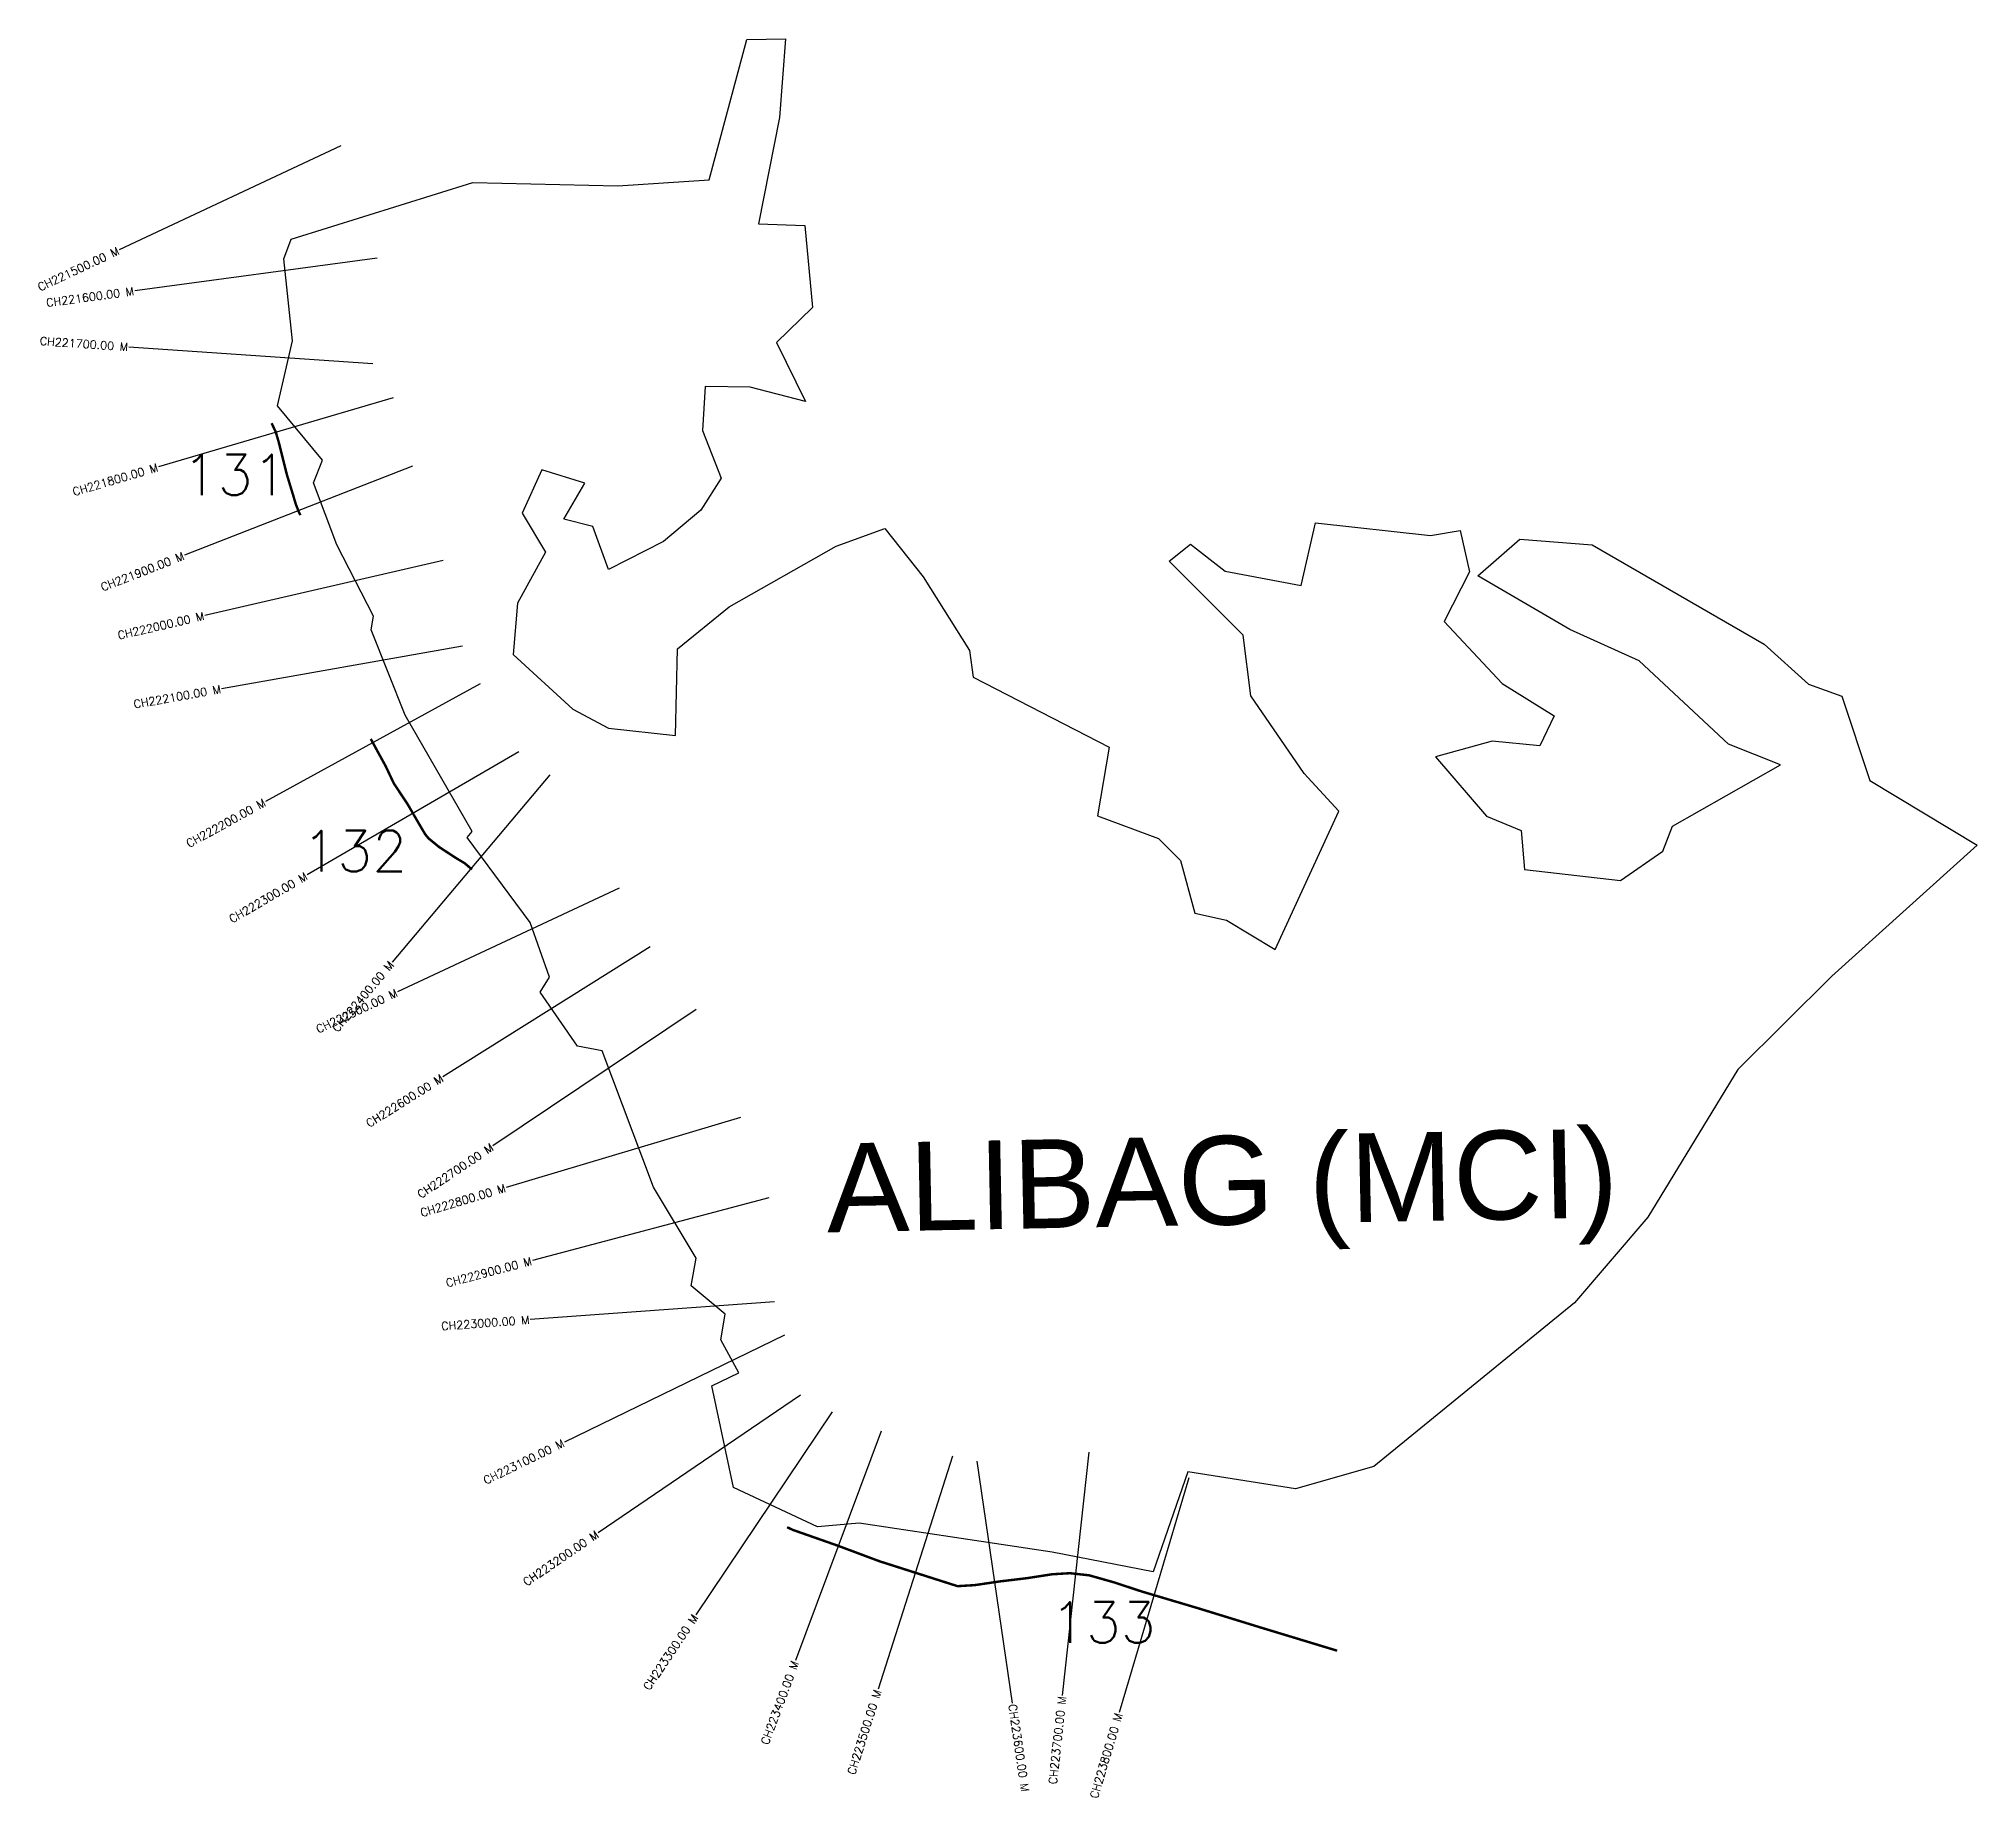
# Model space of a CAD drawing. Header units: metres. Extents: x 274540 to 276916, y 2061906 to 2064062.
import ezdxf
from ezdxf.enums import TextEntityAlignment as Align

# ---------------------------------------------------------------- set-up
doc = ezdxf.new("R2010")
doc.units = ezdxf.units.M
doc.header["$MEASUREMENT"] = 0
for name, color, linetype in [('ARTIFICIALLY PROTECTED', 4, 'Continuous'), ('CS', 134, 'Continuous'), ('CSMark', 6, 'Continuous'), ('village', 3, 'Continuous'), ('VILLAGE NAME', 250, 'Continuous')]:
    doc.layers.add(name, color=color, linetype=linetype)
doc.styles.get("Standard").update_dxf_attribs({"font": 'simplex.shx'})

msp = doc.modelspace()

# ---------------------------------------------------------------- linework, layer by layer
at = {"color": 6, "flags": 128}
msp.add_lwpolyline([(275407.7, 2064060.9), (275454.9, 2064061.6)], dxfattribs=at)
at = {"layer": 'ARTIFICIALLY PROTECTED', "const_width": 3, "flags": 128}
for points in [[(274825.1, 2063590.4), (274825.5, 2063589.4), (274830.1, 2063579.7), (274833.9, 2063566.7), (274843.7, 2063527.5), (274852.2, 2063499.6), (274854.4, 2063492), (274858.7, 2063480.8), (274860.4, 2063477.7)], [(274946.6, 2063203.4), (274964.9, 2063169.9), (274974.9, 2063148.8), (274991.8, 2063123.3), (275010.8, 2063090.7), (275013.7, 2063086), (275017.3, 2063081.6), (275030.2, 2063071), (275050.7, 2063057.6), (275061.7, 2063051), (275070.8, 2063043.3)], [(275457, 2062237.1), (275464, 2062233.8), (275519, 2062214.5), (275570.4, 2062195.3), (275666, 2062164.8), (275687.3, 2062166.1), (275716.9, 2062170.5), (275751.1, 2062174.6), (275782.1, 2062179.4), (275803.8, 2062180.7), (275827.4, 2062178.1), (275858.8, 2062169.2), (275891.4, 2062158.4), (275961.1, 2062137.7), (276038.4, 2062113.9), (276131.4, 2062085.7)]]:
    msp.add_lwpolyline(points, dxfattribs=at)
at = {"layer": 'CS'}
for p, q in [((274909.9, 2063930.3), (274638.2, 2063802.9)), ((274954.5, 2063792.7), (274657.2, 2063752.5)), ((274949.3, 2063663), (274650.1, 2063683.7)), ((274974.2, 2063621.5), (274686.4, 2063536.8)), ((274997.6, 2063537.6), (274718.1, 2063428.6)), ((275035.4, 2063422.2), (274743.1, 2063354.6)), ((275059.2, 2063317.1), (274763.8, 2063264.8)), ((275080.6, 2063271), (274817.5, 2063126.8)), ((275128, 2063187.5), (274868.7, 2063036.6)), ((275166.1, 2063159.2), (274972.7, 2062929.8)), ((275251.1, 2063020.5), (274979.4, 2062893.2)), ((275289, 2062948.6), (275034.9, 2062789.1)), ((275345.5, 2062871.7), (275096.3, 2062704.6)), ((275400.1, 2062739.4), (275112.7, 2062653.5)), ((275434.8, 2062640.7), (275144.8, 2062564)), ((275441.4, 2062513.4), (275142.2, 2062491.5)), ((275453.9, 2062472.4), (275184, 2062341.4)), ((275473.3, 2062399), (275225.3, 2062230.1)), ((275512.3, 2062378.7), (275345, 2062129.6)), ((275572.2, 2062354.7), (275467.4, 2062073.7)), ((275826.8, 2062329.1), (275794.4, 2062030.8)), ((275659.8, 2062324.3), (275568.6, 2062038.4)), ((275689.6, 2062318.1), (275733.1, 2062021.2)), ((275949.7, 2062297.6), (275864, 2062010.1))]:
    msp.add_line(p, q, dxfattribs=at)
at = {"layer": 'village', "color": 6}
for points in [[(276314.4, 2063108.5, 0), (276357.1, 2063091.1, 0), (276361.3, 2063043.5, 0), (276478.8, 2063029.7, 0), (276530.8, 2063065.8, 0), (276542.4, 2063096.6, 0), (276675.1, 2063171.6, 0), (276611.3, 2063197.1, 0), (276501.5, 2063299.1, 0), (276416.6, 2063337.3, 0), (276303.7, 2063403.2, 0), (276355.3, 2063448.4, 0), (276444.1, 2063441.2, 0), (276655.1, 2063319.5, 0), (276709.5, 2063270.4, 0), (276750.3, 2063255.7, 0), (276784.5, 2063152.5, 0), (276916.2, 2063073.2, 0), (276738, 2062912.5, 0), (276622.7, 2062798.2, 0), (276512.4, 2062617.1, 0), (276422.4, 2062512, 0), (276176.3, 2062311.4, 0), (276080.4, 2062284.3, 0), (275948.2, 2062304.8, 0), (275905.9, 2062182.5, 0), (275782.1, 2062206.3, 0), (275545.6, 2062242.2, 0), (275494.5, 2062237.5, 0), (275391.2, 2062285.8, 0), (275364.8, 2062410.5, 0), (275397.7, 2062426.5, 0), (275375.6, 2062466.7, 0), (275381.2, 2062498.3, 0), (275339.4, 2062533, 0), (275345.5, 2062566.8, 0), (275293.2, 2062654, 0), (275230.4, 2062820.9, 0), (275199.9, 2062826.8, 0), (275154.1, 2062892.8, 0), (275165.8, 2062911.5, 0), (275141.9, 2062978.4, 0), (275064.6, 2063082.6, 0), (275071.1, 2063089.9, 0), (274988.7, 2063232.5, 0), (274947.1, 2063337.1, 0), (274949.8, 2063353.7, 0), (274904.9, 2063441.1, 0), (274876.2, 2063517.2, 0), (274887.3, 2063545.1, 0), (274832.3, 2063611.8, 0), (274850.5, 2063691.2, 0), (274840.2, 2063791.7, 0), (274849, 2063816, 0), (275071.7, 2063885.5, 0), (275249.5, 2063881.5, 0), (275361.5, 2063888.6, 0), (275407.7, 2064060.9, 0)], [(275454.9, 2064061.6, 0), (275447.8, 2063965, 0), (275421.9, 2063834.9, 0), (275478.9, 2063832.9, 0), (275488.3, 2063732.2, 0), (275443.9, 2063689.4, 0), (275479.6, 2063617.1, 0), (275411.9, 2063634.4, 0), (275356.5, 2063635.5, 0), (275353.5, 2063581.5, 0), (275376.2, 2063523.2, 0), (275351.1, 2063483.7, 0), (275305.6, 2063445.3, 0), (275238.2, 2063411.2, 0), (275219, 2063463.8, 0), (275183.2, 2063472.8, 0), (275208.9, 2063517, 0), (275156.2, 2063533.4, 0), (275132.3, 2063480.2, 0), (275160.7, 2063432.1, 0), (275126.4, 2063369.7, 0), (275121.2, 2063307, 0), (275194.5, 2063240, 0), (275237.9, 2063216.5, 0), (275320.1, 2063207.5, 0), (275322.6, 2063313.7, 0), (275386.1, 2063365.2, 0), (275517, 2063439.6, 0), (275576.9, 2063461.1, 0), (275623.7, 2063402, 0), (275680.8, 2063311.9, 0), (275685.3, 2063279.2, 0), (275852.1, 2063193.2, 0), (275837.5, 2063108.9, 0), (275912.4, 2063081.3, 0), (275939.4, 2063054.5, 0), (275956.8, 2062989.9, 0), (275995.9, 2062981.2, 0), (276055.6, 2062945.2, 0), (276133.3, 2063114.6, 0), (276090.8, 2063160.8, 0), (276025.5, 2063256.1, 0), (276016.1, 2063330.4, 0), (275925.6, 2063421.3, 0), (275951.5, 2063442.2, 0), (275994.2, 2063409.2, 0), (276087.4, 2063391.4, 0), (276104.7, 2063468.4, 0), (276245.7, 2063452.9, 0), (276282.3, 2063458.9, 0), (276293.6, 2063408.1, 0), (276262.7, 2063347.3, 0), (276333.6, 2063271.1, 0), (276397.4, 2063231.7, 0), (276379.8, 2063194.9, 0), (276321.5, 2063200.8, 0), (276251.8, 2063181.6, 0), (276314.4, 2063108.5, 0)]]:
    msp.add_polyline3d(points, dxfattribs=at)

# ---------------------------------------------------------------- texts
at = {"char_height": 50, "attachment_point": 1}
for s, insert in [('131', (274716, 2063552.2)), ('132', (274862.6, 2063091)), ('133', (275780.4, 2062145.4))]:
    msp.add_mtext_dynamic_manual_height_columns(s, width=84.374, gutter_width=1, heights=[74.2], dxfattribs=dict(at, insert=insert))
at = {"layer": 'CSMark'}
for s, rotation, p in [('CH221500.00 M', 25.1188, (274637.3, 2063802.5)), ('CH221600.00 M', 7.7086, (274656.2, 2063752.4)), ('CH221700.00 M', 356.0261, (274649.1, 2063683.8)), ('CH221800.00 M', 16.3851, (274685.4, 2063536.5)), ('CH221900.00 M', 21.3064, (274717.2, 2063428.2)), ('CH222000.00 M', 13.0227, (274742.2, 2063354.4)), ('CH222100.00 M', 10.0336, (274762.8, 2063264.6)), ('CH222200.00 M', 28.7149, (274816.6, 2063126.3)), ('CH222300.00 M', 30.2091, (274867.8, 2063036.1)), ('CH222400.00 M', 49.8782, (274972.1, 2062929.1)), ('CH222500.00 M', 25.1006, (274978.5, 2062892.8)), ('CH222600.00 M', 32.1238, (275034, 2062788.5)), ('CH222700.00 M', 33.8285, (275095.4, 2062704.1)), ('CH222800.00 M', 16.6382, (275111.7, 2062653.2)), ('CH222900.00 M', 14.8139, (275143.8, 2062563.7)), ('CH223000.00 M', 4.1837, (275141.2, 2062491.4)), ('CH223100.00 M', 25.8776, (275183.1, 2062341)), ('CH223200.00 M', 34.2505, (275224.5, 2062229.6)), ('CH223300.00 M', 56.1084, (275344.5, 2062128.8)), ('CH223400.00 M', 69.5467, (275467.1, 2062072.7)), ('CH223500.00 M', 72.3045, (275568.3, 2062037.5)), ('CH223700.00 M', 83.7997, (275794.3, 2062029.9)), ('CH223800.00 M', 73.4144, (275863.8, 2062009.1))]:
    msp.add_text(s, height=10, rotation=rotation, dxfattribs=at).set_placement(p, align=Align.MIDDLE_RIGHT)
msp.add_text('CH223600.00 M', height=10, rotation=278.3336, dxfattribs=at).set_placement((275733.3, 2062020.2), align=Align.MIDDLE_LEFT)
at = {"layer": 'VILLAGE NAME', "insert": (275504.3, 2062707.2), "char_height": 108.748, "attachment_point": 1, "rotation": 1.1028}
msp.add_mtext_dynamic_manual_height_columns('{\\fArial|b0|i0|c0|p34;ALIBAG (MCI)}', width=1043.665, gutter_width=543.7, heights=[0], dxfattribs=at)

doc.saveas('drawing.dxf')
